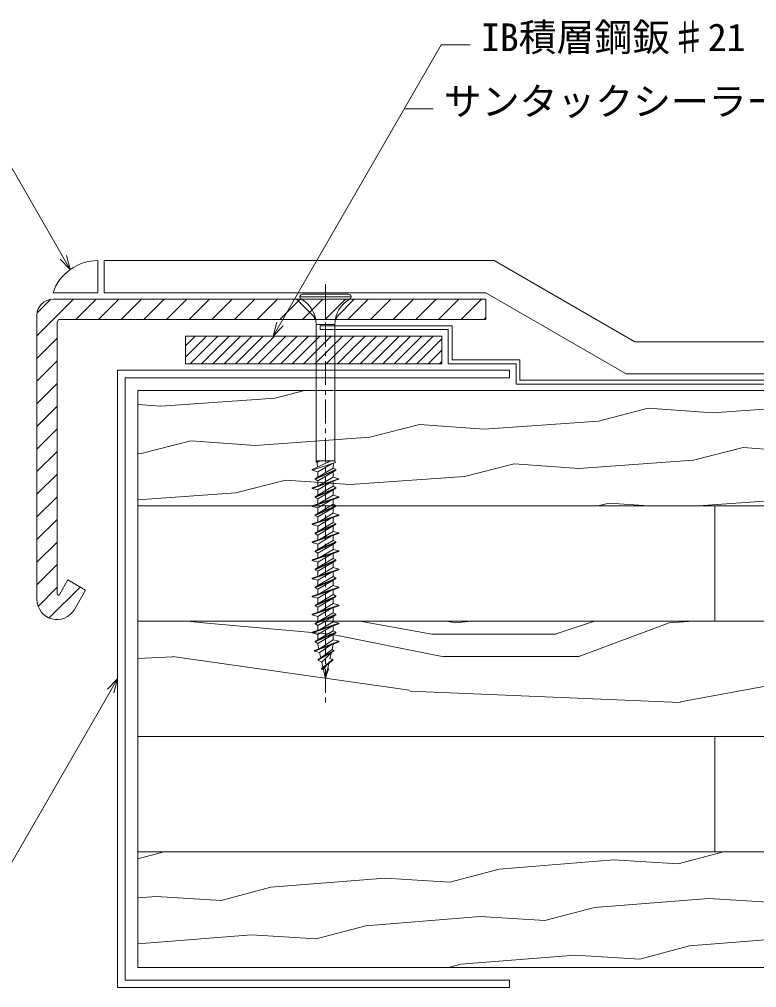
# Model space of a CAD drawing. Units: millimetres, scale not verified. Extents: x -840 to 840, y -594 to 594.
# Drawn here: x -272.7 to 34, y -152.4 to 250.4 of the extents above; entities that cross this region are included whole.
import ezdxf
from ezdxf.enums import TextEntityAlignment as Align

# ---------------------------------------------------------------- set-up
doc = ezdxf.new("R2010")
doc.units = ezdxf.units.MM
doc.header["$LTSCALE"] = 2
doc.linetypes.add('CHAIN1', pattern=[8, 5, -1, 1, -1])
for name, color, linetype, lineweight in [('0-2_文字', 5, 'Continuous', 9), ('0-6_野地板', 2, 'Continuous', 9), ('0-7_ブチルﾃｰﾌﾟ', 4, 'Continuous', 9), ('0-8_GL鋼板', 7, 'Continuous', 9), ('0-9_実線', 7, 'Continuous', 9), ('0-A_部材(積層鋼板)', 4, 'Continuous', 9), ('0-B_IBｼｰﾄ', 7, 'Continuous', 9), ('0-C_中心線', 2, 'CHAIN1', 9), ('0-D_部材(ﾋﾞｽ類)', 7, 'Continuous', 9), ('0-E_寸法線', 7, 'Continuous', 9), ('0-F_IBリキッド', 7, 'Continuous', 9)]:
    doc.layers.add(name, color=color, linetype=linetype, lineweight=lineweight)
doc.styles.add('ＭＳ ゴシック', font='')
doc.styles.get('ＭＳ ゴシック').set_extended_font_data('MS Gothic')

msp = doc.modelspace()

# ---------------------------------------------------------------- linework, layer by layer
at = {"layer": '0-6_野地板'}
for p, q in [((-223.365, 96), (616.635, 96)), ((-223.365, 96), (-223.365, -144)), ((-213.864, 89.486), (-166.281, 92.868)), ((-166.281, 92.868), (-154.057, 96)), ((-223.365, 90.162), (-213.864, 89.486)), ((15.886, 86.685), (63.469, 90.067)), ((-31.697, 83.303), (-11.031, 88.598)), ((-11.031, 88.598), (15.886, 86.685)), ((-126.862, 76.54), (-106.196, 81.835)), ((-106.196, 81.835), (-79.28, 79.922)), ((-79.28, 79.922), (-31.697, 83.303)), ((-222.028, 69.777), (-201.362, 75.072)), ((-201.362, 75.072), (-174.445, 73.159)), ((-174.445, 73.159), (-126.862, 76.54)), ((-223.365, 69.682), (-222.028, 69.777)), ((7.722, 66.976), (28.388, 72.27)), ((28.388, 72.27), (55.305, 70.357)), ((-87.444, 60.212), (-66.778, 65.507)), ((-66.778, 65.507), (-39.861, 63.594)), ((-39.861, 63.594), (7.722, 66.976)), ((-182.609, 53.449), (-161.943, 58.744)), ((-161.943, 58.744), (-135.026, 56.831)), ((-135.026, 56.831), (-87.444, 60.212)), ((-223.365, 50.553), (-182.609, 53.449)), ((-31.961, 48), (-27.359, 49.179)), ((-27.359, 49.179), (-10.767, 48)), ((9.884, 48), (47.141, 50.648)), ((-223.365, 48), (616.635, 48)), ((16.635, 48), (16.635, 0)), ((-223.365, 0), (616.635, 0)), ((-202.85, 0), (-194.721, -0.739)), ((-130.975, 0), (-101.091, -5.433)), ((-91.421, -0.669), (-94.768, 0)), ((-84.682, 0), (-91.419, -0.674)), ((-49.289, -5.283), (-33.442, 0)), ((-2.372, -0.664), (7.586, 0)), ((-194.721, -0.739), (-143.094, -5.432)), ((-39.913, -14.679), (-2.366, -0.599)), ((-143.047, -5.363), (-96.114, -14.749)), ((-100.911, -5.333), (-49.285, -5.333)), ((-223.365, -15.546), (-208.808, -14.78)), ((-208.938, -14.644), (-110.378, -28.724)), ((-96.218, -14.72), (-39.898, -14.72)), ((2.408, -33.594), (77.501, -19.514)), ((-110.262, -29.074), (2.378, -33.767)), ((-223.365, -48), (616.635, -48)), ((16.635, -48), (16.635, -96)), ((-223.365, -96), (616.635, -96)), ((-212.52, -96), (-223.365, -98.879)), ((20.245, -96), (1.471, -100.985)), ((-25.462, -99.307), (-73.013, -103.104)), ((1.471, -100.985), (-25.462, -99.307)), ((-73.013, -103.104), (-93.632, -108.578)), ((-120.565, -106.9), (-168.116, -110.697)), ((-93.632, -108.578), (-120.565, -106.9)), ((-168.116, -110.697), (-188.735, -116.172)), ((-215.668, -114.494), (-223.365, -115.108)), ((-188.735, -116.172), (-215.668, -114.494)), ((14.098, -115.29), (-33.454, -119.087)), ((41.03, -116.968), (14.098, -115.29)), ((-33.454, -119.087), (-54.072, -124.562)), ((-81.005, -122.884), (-128.556, -126.68)), ((-54.072, -124.562), (-81.005, -122.884)), ((-128.556, -126.68), (-149.175, -132.155)), ((-176.108, -130.477), (-223.365, -134.25)), ((-149.175, -132.155), (-176.108, -130.477)), ((53.658, -131.273), (6.106, -135.07)), ((6.106, -135.07), (-14.513, -140.545)), ((-41.445, -138.867), (-88.997, -142.664)), ((-14.513, -140.545), (-41.445, -138.867)), ((-223.365, -144), (616.635, -144)), ((-88.997, -142.664), (-94.03, -144))]:
    msp.add_line(p, q, dxfattribs=at)
at = {"layer": '0-7_ブチルﾃｰﾌﾟ'}
for p, q in [((-203.587, 114.568), (-199.488, 118.667)), ((-203.587, 109.854), (-194.774, 118.667)), ((-201.616, 107.111), (-190.06, 118.667)), ((-196.902, 107.111), (-185.346, 118.667)), ((-192.187, 107.111), (-180.632, 118.667)), ((-187.473, 107.111), (-175.918, 118.667)), ((-182.759, 107.111), (-171.204, 118.667)), ((-178.045, 107.111), (-166.49, 118.667)), ((-173.331, 107.111), (-161.776, 118.667)), ((-168.617, 107.111), (-157.062, 118.667)), ((-163.903, 107.111), (-152.348, 118.667)), ((-159.189, 107.111), (-147.634, 118.667)), ((-154.475, 107.111), (-142.92, 118.667)), ((-149.761, 107.111), (-138.206, 118.667)), ((-145.047, 107.111), (-133.491, 118.667)), ((-140.333, 107.111), (-128.777, 118.667)), ((-135.619, 107.111), (-124.063, 118.667)), ((-130.905, 107.111), (-119.349, 118.667)), ((-126.191, 107.111), (-114.635, 118.667)), ((-121.477, 107.111), (-109.921, 118.667)), ((-116.763, 107.111), (-105.207, 118.667)), ((-112.049, 107.111), (-100.493, 118.667)), ((-107.335, 107.111), (-96.92, 117.525)), ((-102.621, 107.111), (-96.92, 112.811)), ((-97.907, 107.111), (-96.92, 108.097))]:
    msp.add_line(p, q, dxfattribs=at)
at = {"layer": '0-7_ブチルﾃｰﾌﾟ', "color": 7}
msp.add_lwpolyline([(-203.587, 107.111), (-96.92, 107.111), (-96.92, 118.667), (-203.587, 118.667)], close=True, dxfattribs=at)
at = {"layer": '0-7_ブチルﾃｰﾌﾟ'}
msp.add_lwpolyline([(-203.587, 107.111), (-96.92, 107.111), (-96.92, 118.667), (-203.587, 118.667)], close=True, dxfattribs=at)
at = {"layer": '0-8_GL鋼板'}
msp.add_lwpolyline([(-228.698, -149.333), (-228.698, 101.333), (-68.698, 101.333), (-68.698, 104.444), (-231.809, 104.444), (-231.809, -152.444), (-68.698, -152.444), (-68.698, -149.333)], close=True, dxfattribs=at)
at = {"layer": '0-9_実線'}
msp.add_line((-147.587, 122.933), (-147.587, 121.333), dxfattribs=at)
for points in [[(-147.587, 122.933), (-92.654, 122.933), (-92.654, 108.711), (-64.431, 108.711), (-64.431, 100.267), (616.635, 100.267)], [(-147.587, 121.333), (-94.254, 121.333), (-94.254, 107.111), (-66.031, 107.111), (-66.031, 98.667), (616.635, 98.667)]]:
    msp.add_lwpolyline(points, dxfattribs=at)
at = {"layer": '0-A_部材(積層鋼板)'}
for p, q in [((-265.342, 118.81), (-250.107, 134.044)), ((-265.248, 128.332), (-259.629, 133.95)), ((-249.123, 125.6), (-240.679, 134.044)), ((-239.695, 125.6), (-231.251, 134.044)), ((-230.267, 125.6), (-221.823, 134.044)), ((-220.839, 125.6), (-212.395, 134.044)), ((-211.411, 125.6), (-202.967, 134.044)), ((-201.983, 125.6), (-193.538, 134.044)), ((-192.555, 125.6), (-184.11, 134.044)), ((-183.127, 125.6), (-174.682, 134.044)), ((-173.699, 125.6), (-165.254, 134.044)), ((-164.271, 125.6), (-156.574, 133.297)), ((-157.321, 134.044), (-150.555, 127.279)), ((-156.574, 133.297), (-155.826, 134.044)), ((-151.859, 128.583), (-146.398, 134.044)), ((-140.087, 127.279), (-133.321, 134.044)), ((-135.986, 125.6), (-127.542, 134.044)), ((-126.558, 125.6), (-118.114, 134.044)), ((-117.13, 125.6), (-108.686, 134.044)), ((-107.702, 125.6), (-99.258, 134.044)), ((-98.274, 125.6), (-89.829, 134.044)), ((-88.846, 125.6), (-80.401, 134.044)), ((-255.564, 125.6), (-149.782, 125.6)), ((-154.842, 125.6), (-151.859, 128.583)), ((-79.418, 125.6), (-78.675, 126.343)), ((-256.897, 11.361), (-256.897, 124.267)), ((-265.342, 109.382), (-256.897, 117.826)), ((-265.342, 99.954), (-256.897, 108.398)), ((-265.342, 90.526), (-256.897, 98.97)), ((-265.342, 81.097), (-256.897, 89.542)), ((-265.342, 71.669), (-256.897, 80.114)), ((-265.342, 62.241), (-256.897, 70.686)), ((-265.342, 52.813), (-256.897, 61.258)), ((-265.342, 43.385), (-256.897, 51.83)), ((-265.342, 33.957), (-256.897, 42.401)), ((-265.342, 24.529), (-256.897, 32.973)), ((-265.342, 15.101), (-256.897, 23.545)), ((-264.823, 6.191), (-256.897, 14.117)), ((-260.207, 1.379), (-247.36, 14.226))]:
    msp.add_line(p, q, dxfattribs=at)
at = {"layer": '0-A_部材(積層鋼板)', "color": 7}
for p, q in [((-265.342, 127.378), (-265.342, 9.03)), ((-256.897, 11.361), (-256.897, 124.267))]:
    msp.add_line(p, q, dxfattribs=at)
at = {"layer": '0-A_部材(積層鋼板)'}
for points in [[(-150.555, 127.279), (-157.321, 134.044), (-258.675, 134.044)], [(-149.782, 125.6), (-145.321, 125.6), (-145.321, 134.044), (-157.321, 134.044)], [(-145.414, 125.6), (-145.321, 125.693), (-136.97, 134.044)], [(-133.321, 134.044), (-145.321, 134.044), (-145.321, 125.6), (-140.86, 125.6)], [(-140.86, 125.6), (-78.675, 125.6), (-78.675, 134.044)], [(-78.675, 134.044), (-133.321, 134.044), (-140.087, 127.279)], [(-265.342, 127.378), (-265.342, 9.03), (-265.342, 9.046)], [(-249.803, 4.874), (-245.143, 12.946), (-252.456, 17.168), (-255.954, 11.108)]]:
    msp.add_lwpolyline(points, dxfattribs=at)
at = {"layer": '0-A_部材(積層鋼板)', "color": 7}
for points in [[(-255.564, 125.6), (-78.675, 125.6), (-78.675, 134.044), (-258.675, 134.044)], [(-249.803, 4.874), (-245.143, 12.946), (-252.456, 17.168), (-255.954, 11.108)]]:
    msp.add_lwpolyline(points, dxfattribs=at)
at = {"layer": '0-A_部材(積層鋼板)'}
for centre, radius, start, end in [((-258.675, 127.378), 6.667, 90, 180), ((-255.564, 124.267), 1.333, 90, 180), ((-152.441, 125.393), 2.667, 4.44758, 45), ((-152.441, 125.393), 2.667, 4.44758, 45), ((-138.201, 125.393), 2.667, 135, 175.55242), ((-138.201, 125.393), 2.667, 135, 175.55242), ((-257.014, 9.038), 8.327, 179.94418, 330), ((-256.392, 11.361), 0.505, 180, 330)]:
    msp.add_arc(centre, radius, start, end, dxfattribs=at)
at = {"layer": '0-A_部材(積層鋼板)', "color": 7}
for centre, radius, start, end in [((-258.675, 127.378), 6.667, 90, 180), ((-255.564, 124.267), 1.333, 90, 180), ((-257.014, 9.038), 8.327, 179.94418, 330), ((-256.392, 11.361), 0.505, 180, 330)]:
    msp.add_arc(centre, radius, start, end, dxfattribs=at)
at = {"layer": '0-B_IBｼｰﾄ'}
msp.add_line((-237.342, 136.711), (-237.342, 150.044), dxfattribs=at)
for points in [[(-237.342, 150.044), (-75.102, 150.044), (-16.597, 116.267), (616.635, 116.267)], [(-237.342, 136.711), (-78.675, 136.711), (-20.17, 102.933), (616.635, 102.933)]]:
    msp.add_lwpolyline(points, dxfattribs=at)
at = {"layer": '0-C_中心線'}
msp.add_line((-145.321, 140.236), (-145.321, -34.469), dxfattribs=at)
at = {"layer": '0-D_部材(ﾋﾞｽ類)'}
for p, q in [((-155.988, 134.979), (-134.654, 134.979)), ((-154.921, 136.045), (-135.721, 136.045)), ((-149.228, 123.535), (-149.228, 66.712)), ((-149.228, 123.535), (-141.414, 123.535)), ((-141.414, 123.535), (-141.414, 66.712)), ((-143.146, 66.712), (-150.921, 63.085)), ((-141.14, 66.102), (-150.921, 62.819)), ((-148.587, 66.712), (-149.259, 66.389)), ((-141.414, 66.712), (-149.228, 66.712)), ((-147.606, 66.712), (-148.74, 66.089)), ((-148.74, 66.089), (-148.606, 64.165)), ((-142.522, 65.638), (-148.521, 62.176)), ((-143.448, 66.712), (-144.639, 66.015)), ((-141.919, 65.841), (-142.071, 63.672)), ((-141.414, 66.712), (-141.14, 66.102)), ((-141.054, 63.085), (-149.588, 59.325)), ((-141.054, 62.819), (-149.588, 59.059)), ((-148.521, 59.941), (-142.071, 63.672)), ((-142.121, 62.203), (-148.521, 58.443)), ((-148.521, 62.176), (-148.521, 59.941)), ((-142.121, 62.203), (-142.121, 59.968)), ((-141.054, 63.085), (-142.071, 63.672)), ((-139.721, 59.325), (-150.921, 55.565)), ((-139.721, 59.059), (-150.921, 55.299)), ((-149.588, 59.325), (-148.521, 59.941)), ((-148.521, 58.443), (-148.521, 56.371)), ((-142.767, 58.036), (-148.521, 54.656)), ((-142.121, 59.968), (-147.875, 56.588)), ((-139.721, 59.325), (-142.121, 59.968)), ((-142.121, 58.253), (-142.121, 56.181)), ((-139.721, 59.325), (-139.721, 59.059)), ((-141.054, 55.565), (-149.588, 51.805)), ((-141.054, 55.299), (-149.588, 51.539)), ((-149.588, 51.805), (-148.521, 52.421)), ((-148.521, 52.421), (-142.121, 56.181)), ((-142.121, 54.683), (-148.521, 50.923)), ((-148.521, 54.656), (-148.521, 52.421)), ((-142.121, 52.448), (-147.875, 49.068)), ((-141.054, 55.565), (-142.121, 56.181)), ((-142.121, 54.683), (-142.121, 52.448)), ((-139.721, 51.805), (-142.121, 52.448)), ((-139.721, 51.805), (-150.921, 48.045)), ((-139.721, 51.539), (-150.921, 47.779)), ((-148.521, 50.923), (-148.521, 48.851)), ((-142.767, 50.516), (-148.521, 47.136)), ((-148.521, 44.901), (-142.121, 48.661)), ((-142.121, 50.733), (-142.121, 48.661)), ((-141.054, 48.045), (-142.121, 48.661)), ((-139.721, 51.805), (-139.721, 51.539)), ((-141.054, 48.045), (-149.588, 44.285)), ((-141.054, 47.779), (-149.588, 44.019)), ((-149.588, 44.285), (-148.521, 44.901)), ((-142.121, 47.163), (-148.521, 43.403)), ((-148.521, 47.136), (-148.521, 44.901)), ((-142.121, 44.928), (-147.875, 41.548)), ((-142.121, 47.163), (-142.121, 44.928)), ((-139.721, 44.285), (-142.121, 44.928)), ((-139.721, 44.285), (-150.921, 40.525)), ((-139.721, 44.019), (-150.921, 40.259)), ((-141.054, 40.525), (-149.588, 36.765)), ((-148.521, 43.403), (-148.521, 41.331)), ((-142.767, 42.996), (-148.521, 39.616)), ((-148.521, 37.381), (-142.121, 41.141)), ((-142.121, 43.213), (-142.121, 41.141)), ((-141.054, 40.525), (-142.121, 41.141)), ((-139.721, 44.285), (-139.721, 44.019)), ((-139.721, 36.765), (-150.921, 33.005)), ((-139.721, 36.499), (-150.921, 32.739)), ((-141.054, 40.259), (-149.588, 36.499)), ((-149.588, 36.765), (-148.521, 37.381)), ((-142.121, 39.643), (-148.521, 35.883)), ((-148.521, 39.616), (-148.521, 37.381)), ((-142.121, 37.408), (-147.875, 34.028)), ((-142.121, 39.643), (-142.121, 37.408)), ((-139.721, 36.765), (-142.121, 37.408)), ((-139.721, 36.765), (-139.721, 36.499)), ((-139.721, 36.765), (-139.721, 36.499)), ((-141.054, 33.005), (-149.588, 29.245)), ((-141.054, 32.739), (-149.588, 28.979)), ((-148.521, 35.883), (-148.521, 33.811)), ((-142.767, 35.476), (-148.521, 32.096)), ((-148.521, 29.861), (-142.121, 33.621)), ((-142.121, 35.693), (-142.121, 33.621)), ((-141.054, 33.005), (-142.121, 33.621)), ((-139.721, 29.245), (-150.921, 25.485)), ((-139.721, 28.979), (-150.921, 25.219)), ((-149.588, 29.245), (-148.521, 29.861)), ((-142.121, 32.123), (-148.521, 28.363)), ((-148.521, 32.096), (-148.521, 29.861)), ((-148.521, 28.363), (-148.521, 26.291)), ((-142.121, 29.888), (-147.875, 26.508)), ((-142.121, 32.123), (-142.121, 29.888)), ((-139.721, 29.245), (-142.121, 29.888)), ((-139.721, 29.245), (-139.721, 28.979)), ((-141.054, 25.485), (-149.588, 21.725)), ((-141.054, 25.219), (-149.588, 21.459)), ((-142.767, 27.956), (-148.521, 24.576)), ((-148.521, 22.341), (-142.121, 26.101)), ((-142.121, 24.603), (-148.521, 20.843)), ((-148.521, 24.576), (-148.521, 22.341)), ((-142.121, 28.173), (-142.121, 26.101)), ((-141.054, 25.485), (-142.121, 26.101)), ((-142.121, 24.603), (-142.121, 22.368)), ((-139.721, 21.725), (-150.921, 17.965)), ((-139.721, 21.459), (-150.921, 17.699)), ((-149.588, 21.725), (-148.521, 22.341)), ((-148.521, 20.843), (-148.521, 18.771)), ((-142.767, 20.436), (-148.521, 17.056)), ((-142.121, 22.368), (-147.875, 18.988)), ((-139.721, 21.725), (-142.121, 22.368)), ((-142.121, 20.653), (-142.121, 18.581)), ((-139.721, 21.725), (-139.721, 21.459)), ((-141.054, 17.965), (-149.588, 14.205)), ((-141.054, 17.699), (-149.588, 13.939)), ((-148.521, 14.821), (-142.121, 18.581)), ((-142.121, 17.083), (-148.521, 13.323)), ((-148.521, 17.056), (-148.521, 14.821)), ((-141.054, 17.965), (-142.121, 18.581)), ((-142.121, 17.083), (-142.121, 14.848)), ((-139.721, 14.205), (-150.921, 10.445)), ((-139.721, 13.939), (-150.921, 10.179)), ((-149.588, 14.205), (-148.521, 14.821)), ((-148.521, 13.323), (-148.521, 11.251)), ((-142.767, 12.916), (-148.521, 9.536)), ((-142.121, 14.848), (-147.875, 11.468)), ((-139.721, 14.205), (-142.121, 14.848)), ((-142.121, 13.133), (-142.121, 11.061)), ((-139.721, 14.205), (-139.721, 13.939)), ((-141.054, 10.445), (-149.588, 6.685)), ((-141.054, 10.179), (-149.588, 6.419)), ((-148.521, 7.301), (-142.121, 11.061)), ((-142.121, 9.563), (-148.521, 5.803)), ((-148.521, 9.536), (-148.521, 7.301)), ((-141.054, 10.445), (-142.121, 11.061)), ((-142.121, 9.563), (-142.121, 7.328)), ((-139.721, 6.685), (-150.921, 2.925)), ((-139.721, 6.419), (-150.921, 2.659)), ((-149.588, 6.685), (-148.521, 7.301)), ((-148.521, 5.803), (-148.521, 3.731)), ((-142.767, 5.396), (-148.521, 2.016)), ((-142.121, 7.328), (-147.875, 3.948)), ((-139.721, 6.685), (-142.121, 7.328)), ((-142.121, 5.613), (-142.121, 3.541)), ((-139.721, 6.685), (-139.721, 6.419)), ((-141.054, 2.925), (-149.588, -0.835)), ((-141.054, 2.659), (-149.588, -1.101)), ((-148.521, -0.219), (-142.121, 3.541)), ((-142.121, 2.043), (-148.521, -1.717)), ((-148.521, 2.016), (-148.521, -0.219)), ((-141.054, 2.925), (-142.121, 3.541)), ((-142.121, 2.043), (-142.121, -0.192)), ((-139.721, -0.835), (-150.921, -4.595)), ((-139.721, -1.101), (-150.921, -4.861)), ((-149.588, -0.835), (-148.521, -0.219)), ((-148.521, -1.717), (-148.521, -3.789)), ((-142.767, -2.124), (-148.521, -5.504)), ((-148.521, -7.739), (-142.121, -3.979)), ((-142.121, -0.192), (-147.875, -3.572)), ((-139.721, -0.835), (-142.121, -0.192)), ((-139.721, -1.101), (-142.121, -1.907)), ((-142.121, -1.907), (-142.121, -3.979)), ((-141.054, -4.595), (-142.121, -3.979)), ((-139.721, -0.835), (-139.721, -1.101)), ((-141.054, -4.595), (-149.588, -8.355)), ((-141.054, -4.861), (-149.588, -8.621)), ((-149.588, -8.355), (-148.521, -7.739)), ((-142.121, -5.477), (-148.521, -9.237)), ((-148.521, -5.504), (-148.521, -7.739)), ((-142.121, -7.712), (-147.411, -11.206)), ((-142.121, -5.477), (-142.121, -7.712)), ((-139.721, -8.355), (-142.121, -7.712)), ((-139.721, -8.355), (-149.863, -12.115)), ((-139.721, -8.621), (-149.863, -12.381)), ((-148.521, -9.52), (-148.521, -9.237)), ((-148.521, -9.52), (-148.091, -11.458)), ((-142.997, -9.836), (-147.762, -12.944)), ((-147.261, -15.202), (-142.601, -11.687)), ((-142.121, -9.52), (-142.601, -11.687)), ((-141.861, -12.115), (-142.601, -11.687)), ((-139.721, -8.621), (-142.121, -9.511)), ((-142.121, -9.52), (-142.121, -9.511)), ((-139.721, -8.355), (-139.721, -8.621)), ((-141.861, -12.115), (-148.404, -15.875)), ((-141.861, -12.381), (-148.404, -16.141)), ((-148.404, -15.875), (-147.261, -15.202)), ((-147.762, -12.944), (-147.261, -15.202)), ((-142.238, -15.875), (-146.945, -19.635)), ((-142.887, -12.974), (-146.861, -17.01)), ((-142.887, -12.974), (-143.457, -15.548)), ((-142.238, -15.875), (-143.457, -15.548)), ((-142.238, -15.875), (-142.238, -16.141)), ((-142.238, -16.141), (-146.945, -19.901)), ((-146.861, -17.01), (-146.379, -19.182)), ((-144.876, -18.249), (-146.174, -20.108)), ((-146.174, -20.108), (-145.445, -23.394)), ((-144.083, -19.635), (-145.447, -23.395)), ((-144.083, -19.901), (-145.447, -23.661)), ((-145.445, -23.394), (-144.332, -19.491)), ((-143.879, -17.453), (-144.332, -19.491)), ((-144.083, -19.635), (-144.332, -19.491)), ((-144.083, -19.635), (-144.083, -19.901)), ((-142.238, -16.141), (-143.879, -17.453)), ((-145.447, -23.395), (-145.445, -23.394)), ((-145.181, -22.929), (-145.377, -23.702)), ((-145.377, -23.702), (-145.321, -23.955)), ((-144.955, -22.306), (-145.321, -23.955))]:
    msp.add_line(p, q, dxfattribs=at)
for points in [[(-149.228, 66.712), (-149.259, 66.389), (-148.74, 66.089)], [(-150.921, 63.085), (-150.921, 62.819), (-148.521, 62.176)], [(-141.054, 63.085), (-141.054, 62.819), (-142.121, 62.203)], [(-149.588, 59.325), (-149.588, 59.059), (-148.521, 58.443)], [(-150.921, 55.565), (-150.921, 55.299), (-148.521, 54.656)], [(-141.054, 55.565), (-141.054, 55.299), (-142.121, 54.683)], [(-149.588, 51.805), (-149.588, 51.539), (-148.521, 50.923)], [(-150.921, 48.045), (-150.921, 47.779), (-148.521, 47.136)], [(-141.054, 48.045), (-141.054, 47.779), (-142.121, 47.163)], [(-150.921, 40.525), (-150.921, 40.259), (-148.521, 39.616)], [(-149.588, 44.285), (-149.588, 44.019), (-148.521, 43.403)], [(-141.054, 40.525), (-141.054, 40.259), (-142.121, 39.643)], [(-149.588, 36.765), (-149.588, 36.499), (-148.521, 35.883)], [(-150.921, 33.005), (-150.921, 32.739), (-148.521, 32.096)], [(-141.054, 33.005), (-141.054, 32.739), (-142.121, 32.123)], [(-149.588, 29.245), (-149.588, 28.979), (-148.521, 28.363)], [(-150.921, 25.485), (-150.921, 25.219), (-148.521, 24.576)], [(-141.054, 25.485), (-141.054, 25.219), (-142.121, 24.603)], [(-149.588, 21.725), (-149.588, 21.459), (-148.521, 20.843)], [(-150.921, 17.965), (-150.921, 17.699), (-148.521, 17.056)], [(-141.054, 17.965), (-141.054, 17.699), (-142.121, 17.083)], [(-149.588, 14.205), (-149.588, 13.939), (-148.521, 13.323)], [(-150.921, 10.445), (-150.921, 10.179), (-148.521, 9.536)], [(-141.054, 10.445), (-141.054, 10.179), (-142.121, 9.563)], [(-149.588, 6.685), (-149.588, 6.419), (-148.521, 5.803)], [(-150.921, 2.925), (-150.921, 2.659), (-148.521, 2.016)], [(-141.054, 2.925), (-141.054, 2.659), (-142.121, 2.043)], [(-149.588, -0.835), (-149.588, -1.101), (-148.521, -1.717)], [(-150.921, -4.595), (-150.921, -4.861), (-148.521, -5.504)], [(-141.054, -4.595), (-141.054, -4.861), (-142.121, -5.477)], [(-149.588, -8.355), (-149.588, -8.621), (-148.521, -9.237)], [(-149.863, -12.115), (-149.863, -12.381), (-147.762, -12.944)], [(-148.404, -15.875), (-148.404, -16.141), (-146.861, -17.01)], [(-141.861, -12.115), (-141.861, -12.381), (-142.887, -12.974)], [(-146.945, -19.635), (-146.945, -19.901), (-146.174, -20.108)], [(-145.447, -23.395), (-145.447, -23.661), (-145.321, -23.955)]]:
    msp.add_lwpolyline(points, dxfattribs=at)
for centre, radius, start, end in [((-154.921, 134.979), 1.067, 90, 241.14118), ((-161.228, 123.535), 12, 0, 61.14118), ((-129.414, 123.535), 12, 118.85882, 180), ((-135.721, 134.979), 1.067, 298.85882, 90)]:
    msp.add_arc(centre, radius, start, end, dxfattribs=at)
at = {"layer": '0-E_寸法線'}
msp.add_line((-112.578, 213.136), (-100.578, 213.136), dxfattribs=at)
for points in [[(-167.119, 118.667), (-97.181, 239.805), (-85.181, 239.805)], [(-251.478, 146.369), (-285.522, 205.336), (-297.522, 205.336)], [(-255.721, 150.611), (-251.478, 146.369), (-253.031, 152.164)], [(-162.877, 122.909), (-167.119, 118.667), (-165.566, 124.462)], [(-231.809, -24), (-299.898, -141.934), (-311.898, -141.934)], [(-236.052, -28.243), (-231.809, -24), (-233.362, -29.796)]]:
    msp.add_lwpolyline(points, dxfattribs=at)
at = {"layer": '0-F_IBリキッド'}
for q in [(-240.008, 150.044), (-258.675, 136.711)]:
    msp.add_line((-240.008, 136.711), q, dxfattribs=at)
msp.add_arc((-240.008, 130.311), 19.733, 90, 161.07536, dxfattribs=at)

# ---------------------------------------------------------------- texts
at = {"layer": '0-2_文字', "color": 7, "style": 'ＭＳ ゴシック'}
for s, p in [('IB積層鋼鈑♯21', (-80.64, 233.746)), ('サンタックシーラーTM-104', (-96.037, 207.077))]:
    msp.add_text(s, height=11.54, dxfattribs=at).set_placement(p, align=Align.BOTTOM_LEFT)

doc.saveas('drawing.dxf')
